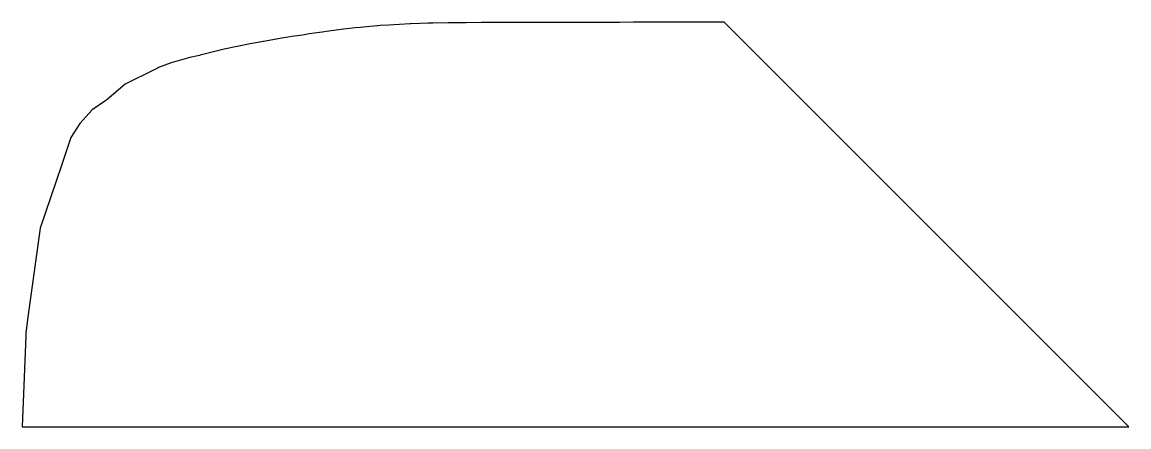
# Model space of a CAD drawing. Header units: metres. Extents: x -46.6 to -1.2, y 0.5 to 17.1.
import ezdxf

# ---------------------------------------------------------------- set-up
doc = ezdxf.new("R2010")
doc.units = ezdxf.units.M

msp = doc.modelspace()

# ---------------------------------------------------------------- linework, layer by layer
for p, q in [((-33.4286, 16.8127), (-34.0267, 16.7381)), ((-33.4087, 16.815), (-33.4286, 16.8127)), ((-32.9398, 16.868), (-33.4087, 16.815)), ((-32.7428, 16.8879), (-32.9398, 16.868)), ((-32.4649, 16.9151), (-32.7428, 16.8879)), ((-32.0466, 16.9516), (-32.4649, 16.9151)), ((-31.9993, 16.9554), (-32.0466, 16.9516)), ((-31.9139, 16.9616), (-31.9993, 16.9554)), ((-31.5573, 16.9875), (-31.9139, 16.9616)), ((-31.3527, 17.0007), (-31.5573, 16.9875)), ((-31.1272, 17.0137), (-31.3527, 17.0007)), ((-30.694, 17.0358), (-31.1272, 17.0137)), ((-30.6581, 17.0374), (-30.694, 17.0358)), ((-30.2816, 17.0519), (-30.6581, 17.0374)), ((-29.962, 17.0627), (-30.2816, 17.0519)), ((-29.8085, 17.0655), (-29.962, 17.0627)), ((-29.7524, 17.0663), (-29.8085, 17.0655)), ((-29.1212, 17.0753), (-29.7524, 17.0663)), ((-28.7988, 17.0794), (-29.1212, 17.0753)), ((-28.3853, 17.0839), (-28.7988, 17.0794)), ((-27.7538, 17.0901), (-28.3853, 17.0839)), ((-27.598, 17.0913), (-27.7538, 17.0901)), ((-27.1563, 17.0945), (-27.598, 17.0913)), ((-26.8818, 17.0939), (-27.1563, 17.0945)), ((-26.6539, 17.0942), (-26.8818, 17.0939)), ((-26.2641, 17.093), (-26.6539, 17.0942)), ((-25.7497, 17.0931), (-26.2641, 17.093)), ((-25.6134, 17.0928), (-25.7497, 17.0931)), ((-25.4852, 17.093), (-25.6134, 17.0928)), ((-24.9519, 17.0916), (-25.4852, 17.093)), ((-24.3399, 17.0921), (-24.9519, 17.0916)), ((-24.1319, 17.0928), (-24.3399, 17.0921)), ((-23.2002, 17.0943), (-24.1319, 17.0928)), ((-22.4417, 17.097), (-23.2002, 17.0943)), ((-22.0986, 17.0972), (-22.4417, 17.097)), ((-21.5201, 17.0989), (-22.0986, 17.0972)), ((-20.3094, 17.1036), (-21.5201, 17.0989)), ((-19.2385, 17.1053), (-20.3094, 17.1036)), ((-17.7997, 17.1067), (-19.2385, 17.1053)), ((-1.18297, 0.49001), (-17.7997, 17.1067)), ((-35.8706, 16.462), (-36.7066, 16.3084)), ((-35.5397, 16.5125), (-35.8706, 16.462)), ((-35.1114, 16.5757), (-35.5397, 16.5125)), ((-35.1016, 16.5772), (-35.1114, 16.5757)), ((-34.8327, 16.6224), (-35.1016, 16.5772)), ((-34.2915, 16.6974), (-34.8327, 16.6224)), ((-34.2827, 16.6987), (-34.2915, 16.6974)), ((-34.1277, 16.7231), (-34.2827, 16.6987)), ((-34.0267, 16.7381), (-34.1277, 16.7231)), ((-38.3221, 15.9911), (-39.3072, 15.7459)), ((-37.2539, 16.2173), (-38.3221, 15.9911)), ((-36.9418, 16.2701), (-37.2539, 16.2173)), ((-36.7166, 16.3066), (-36.9418, 16.2701)), ((-36.7066, 16.3084), (-36.7166, 16.3066)), ((-39.7248, 15.6605), (-40.4973, 15.4394)), ((-39.3279, 15.7412), (-39.7248, 15.6605)), ((-39.3072, 15.7459), (-39.3279, 15.7412)), ((-41.1617, 15.1581), (-42.3853, 14.5608)), ((-41.0979, 15.1954), (-41.1617, 15.1581)), ((-41.0222, 15.2478), (-41.0979, 15.1954)), ((-40.4973, 15.4394), (-41.0222, 15.2478)), ((-42.3853, 14.5608), (-43.1378, 13.9186)), ((-43.1776, 13.888), (-43.738, 13.5014)), ((-43.1378, 13.9186), (-43.1776, 13.888)), ((-43.738, 13.5014), (-44.2464, 12.9495)), ((-44.2464, 12.9495), (-44.6113, 12.3649)), ((-44.6113, 12.3649), (-45.0022, 11.2217)), ((-45.0022, 11.2217), (-45.8761, 8.64494)), ((-45.8761, 8.64494), (-46.3876, 4.89224)), ((-46.3876, 4.89224), (-46.4625, 4.33055)), ((-46.4655, 4.22301), (-46.6143, 0.49001)), ((-46.4653, 4.22891), (-46.4655, 4.22301)), ((-46.4625, 4.33055), (-46.4653, 4.22891)), ((-46.6143, 0.49001), (-1.18297, 0.49001))]:
    msp.add_line(p, q)

doc.saveas('drawing.dxf')
